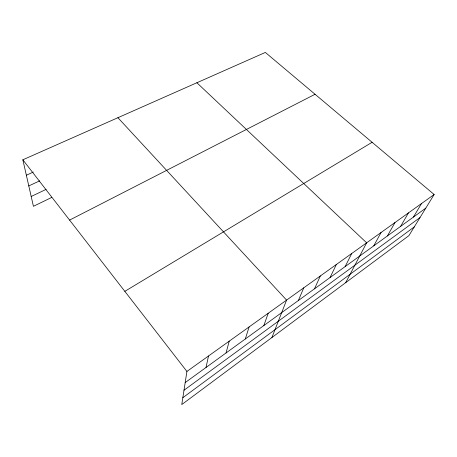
<?xml version="1.0" encoding="UTF-8"?>
<svg xmlns="http://www.w3.org/2000/svg" width="457" height="457" viewBox="0 0 457 457"><rect width="100%" height="100%" fill="white"/><g stroke="black" fill="none" stroke-linecap="round" stroke-linejoin="round"><path stroke-width="0.69" d="M434.15 194.511L186.919 371.432L181.766 404.565L408.935 235.612L434.15 194.511L265.351 52.435L22.85 159.796L33.424 206.301L51.75 197.407M206.027 367.474L208.506 355.986M226.055 352.953L229.214 341.168M245.312 338.985L249.105 326.938M263.843 325.55L268.213 313.262M271.915 337.517L286.59 300.106L117.923 117.706M298.387 300.5L303.768 287.813M314.507 288.813L320.328 275.965M330.08 277.519L336.312 264.529M345.132 266.608L351.736 253.486M345.709 282.632L366.64 242.821L196.876 82.751M373.769 245.837L381.047 232.516M387.405 235.955L394.974 222.548M400.606 226.381L408.455 212.899M413.402 217.098L421.508 203.559M182.84 397.687L414.282 226.9M184 390.227L420.012 217.555M185.188 382.583L425.81 208.101M124.83 291.343L372.107 142.287M69.595 220.097L315.062 94.273M31.19 196.487L46.186 189.341M28.791 185.93L39.662 180.858M26.357 175.231L33.327 172.043M22.85 159.796L186.919 371.432"/></g></svg>
